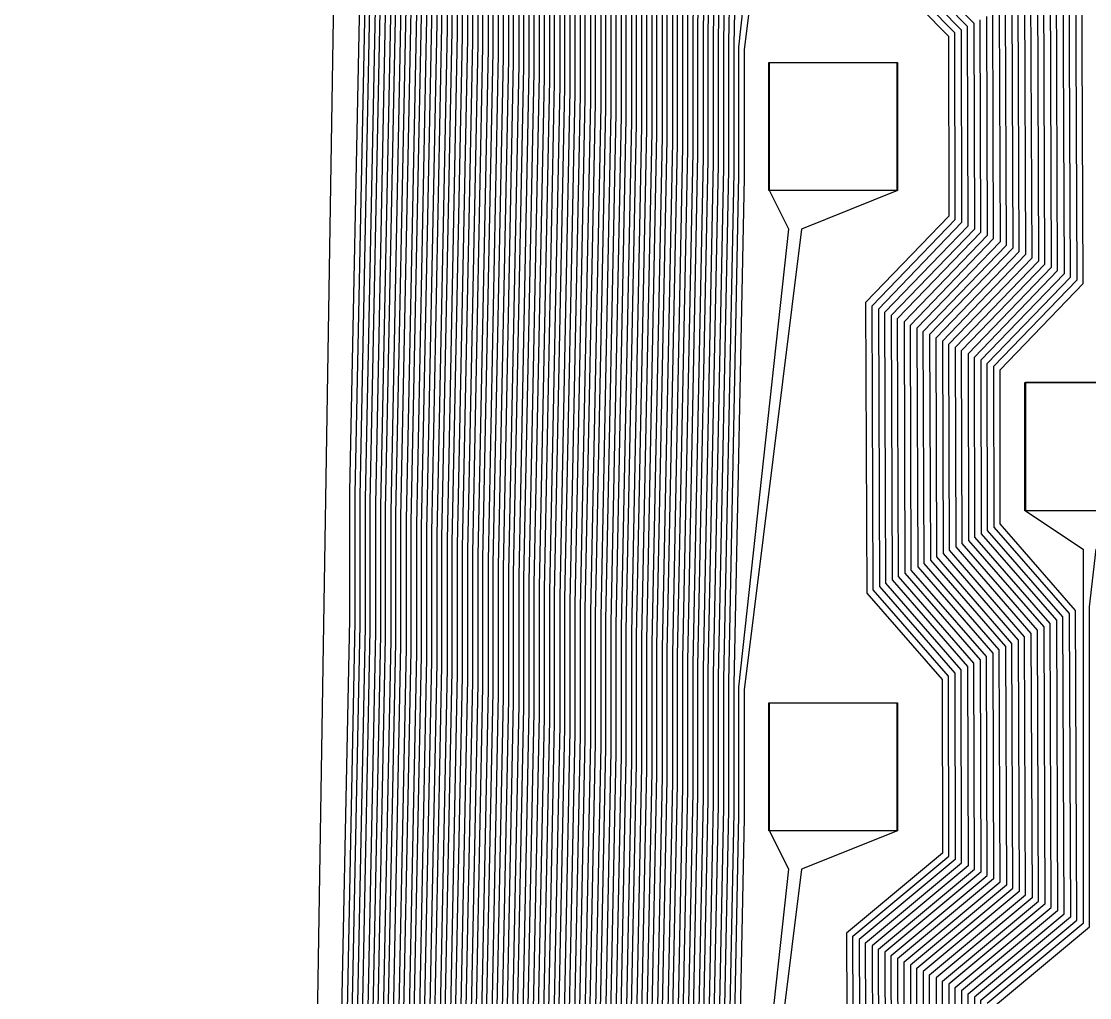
# Model space of a CAD drawing. Header units: inches. Extents: x 106592 to 209533, y 57057 to 74911.
# Drawn here: x 198559.2 to 198642.6, y 73105.7 to 73182 of the extents above; entities that cross this region are included whole.
import ezdxf

# ---------------------------------------------------------------- set-up
doc = ezdxf.new("R2010")
doc.units = ezdxf.units.IN
doc.header["$MEASUREMENT"] = 0
for name, color, linetype in [('metal', 221, 'Continuous'), ('nitride window', 40, 'Continuous'), ('profile', 140, 'Continuous')]:
    doc.layers.add(name, color=color, linetype=linetype)

msp = doc.modelspace()

# ---------------------------------------------------------------- linework, layer by layer
at = {"layer": 'metal'}
for points in [[(198603.62, 73525.832), (198602.82, 73486.234), (198602.82, 73476.234), (198602.02, 73436.637), (198602.02, 73426.637), (198601.22, 73387.039), (198601.22, 73377.039), (198600.42, 73337.442), (198600.42, 73327.442), (198599.62, 73287.845), (198599.62, 73277.845), (198598.82, 73238.247), (198598.82, 73228.247), (198598.02, 73188.65), (198598.02, 73178.65), (198597.22, 73139.052), (198597.22, 73129.052), (198596.42, 73089.455), (198596.42, 73079.455), (198595.62, 73039.857), (198595.62, 73029.857), (198594.82, 72990.26), (198594.82, 72980.26)], [(198595.22, 72980.059), (198595.22, 72990.059), (198596.02, 73029.656), (198596.02, 73039.656), (198596.82, 73079.253), (198596.82, 73089.253), (198597.62, 73128.851), (198597.62, 73138.851), (198598.42, 73178.448), (198598.42, 73188.448), (198599.22, 73228.046), (198599.22, 73238.046), (198600.02, 73277.643), (198600.02, 73287.643), (198600.82, 73327.241), (198600.82, 73337.241), (198601.62, 73376.838), (198601.62, 73386.838), (198602.42, 73426.436), (198602.42, 73436.436), (198603.22, 73476.033), (198603.22, 73486.033), (198604.02, 73525.63)], [(198604.42, 73525.429), (198603.62, 73485.832), (198603.62, 73475.832), (198602.82, 73436.234), (198602.82, 73426.234), (198602.02, 73386.637), (198602.02, 73376.637), (198601.22, 73337.039), (198601.22, 73327.039), (198600.42, 73287.442), (198600.42, 73277.442), (198599.62, 73237.845), (198599.62, 73227.845), (198598.82, 73188.247), (198598.82, 73178.247), (198598.02, 73138.65), (198598.02, 73128.65), (198597.22, 73089.052), (198597.22, 73079.052), (198596.42, 73039.455), (198596.42, 73029.455), (198595.62, 72989.857), (198595.62, 72979.857)], [(198596.02, 72979.656), (198596.02, 72989.656), (198596.82, 73029.253), (198596.82, 73039.253), (198597.62, 73078.851), (198597.62, 73088.851), (198598.42, 73128.448), (198598.42, 73138.448), (198599.22, 73178.046), (198599.22, 73188.046), (198600.02, 73227.643), (198600.02, 73237.643), (198600.82, 73277.241), (198600.82, 73287.241), (198601.62, 73326.838), (198601.62, 73336.838), (198602.42, 73376.436), (198602.42, 73386.436), (198603.22, 73426.033), (198603.22, 73436.033), (198604.02, 73475.63), (198604.02, 73485.63), (198604.82, 73525.228)], [(198605.22, 73525.027), (198604.42, 73485.429), (198604.42, 73475.429), (198603.62, 73435.832), (198603.62, 73425.832), (198602.82, 73386.234), (198602.82, 73376.234), (198602.02, 73336.637), (198602.02, 73326.637), (198601.22, 73287.039), (198601.22, 73277.039), (198600.42, 73237.442), (198600.42, 73227.442), (198599.62, 73187.845), (198599.62, 73177.845), (198598.82, 73138.247), (198598.82, 73128.247), (198598.02, 73088.65), (198598.02, 73078.65), (198597.22, 73039.052), (198597.22, 73029.052), (198596.42, 72989.455), (198596.42, 72979.455)], [(198596.82, 72979.253), (198596.82, 72989.253), (198597.62, 73028.851), (198597.62, 73038.851), (198598.42, 73078.448), (198598.42, 73088.448), (198599.22, 73128.046), (198599.22, 73138.046), (198600.02, 73177.643), (198600.02, 73187.643), (198600.82, 73227.241), (198600.82, 73237.241), (198601.62, 73276.838), (198601.62, 73286.838), (198602.42, 73326.436), (198602.42, 73336.436), (198603.22, 73376.033), (198603.22, 73386.033), (198604.02, 73425.63), (198604.02, 73435.63), (198604.82, 73475.228), (198604.82, 73485.228), (198605.62, 73524.825)], [(198606.02, 73524.624), (198605.22, 73485.027), (198605.22, 73475.027), (198604.42, 73435.429), (198604.42, 73425.429), (198603.62, 73385.832), (198603.62, 73375.832), (198602.82, 73336.234), (198602.82, 73326.234), (198602.02, 73286.637), (198602.02, 73276.637), (198601.22, 73237.039), (198601.22, 73227.039), (198600.42, 73187.442), (198600.42, 73177.442), (198599.62, 73137.845), (198599.62, 73127.845), (198598.82, 73088.247), (198598.82, 73078.247), (198598.02, 73038.65), (198598.02, 73028.65), (198597.22, 72989.052), (198597.22, 72979.052)], [(198597.62, 72978.851), (198597.62, 72988.851), (198598.42, 73028.448), (198598.42, 73038.448), (198599.22, 73078.046), (198599.22, 73088.046), (198600.02, 73127.643), (198600.02, 73137.643), (198600.82, 73177.241), (198600.82, 73187.241), (198601.62, 73226.838), (198601.62, 73236.838), (198602.42, 73276.436), (198602.42, 73286.436), (198603.22, 73326.033), (198603.22, 73336.033), (198604.02, 73375.63), (198604.02, 73385.63), (198604.82, 73425.228), (198604.82, 73435.228), (198605.62, 73474.825), (198605.62, 73484.825), (198606.42, 73524.423)], [(198606.82, 73524.222), (198606.02, 73484.624), (198606.02, 73474.624), (198605.22, 73435.027), (198605.22, 73425.027), (198604.42, 73385.429), (198604.42, 73375.429), (198603.62, 73335.832), (198603.62, 73325.832), (198602.82, 73286.234), (198602.82, 73276.234), (198602.02, 73236.637), (198602.02, 73226.637), (198601.22, 73187.039), (198601.22, 73177.039), (198600.42, 73137.442), (198600.42, 73127.442), (198599.62, 73087.845), (198599.62, 73077.845), (198598.82, 73038.247), (198598.82, 73028.247), (198598.02, 72988.65), (198598.02, 72978.65)], [(198598.42, 72978.448), (198598.42, 72988.448), (198599.22, 73028.046), (198599.22, 73038.046), (198600.02, 73077.643), (198600.02, 73087.643), (198600.82, 73127.241), (198600.82, 73137.241), (198601.62, 73176.838), (198601.62, 73186.838), (198602.42, 73226.436), (198602.42, 73236.436), (198603.22, 73276.033), (198603.22, 73286.033), (198604.02, 73325.63), (198604.02, 73335.63), (198604.82, 73375.228), (198604.82, 73385.228), (198605.62, 73424.825), (198605.62, 73434.825), (198606.42, 73474.423), (198606.42, 73484.423), (198607.22, 73524.02)], [(198607.62, 73523.819), (198606.82, 73484.222), (198606.82, 73474.222), (198606.02, 73434.624), (198606.02, 73424.624), (198605.22, 73385.027), (198605.22, 73375.027), (198604.42, 73335.429), (198604.42, 73325.429), (198603.62, 73285.832), (198603.62, 73275.832), (198602.82, 73236.234), (198602.82, 73226.234), (198602.02, 73186.637), (198602.02, 73176.637), (198601.22, 73137.039), (198601.22, 73127.039), (198600.42, 73087.442), (198600.42, 73077.442), (198599.62, 73037.845), (198599.62, 73027.845), (198598.82, 72988.247), (198598.82, 72978.247)], [(198599.22, 72978.046), (198599.22, 72988.046), (198600.02, 73027.643), (198600.02, 73037.643), (198600.82, 73077.241), (198600.82, 73087.241), (198601.62, 73126.838), (198601.62, 73136.838), (198602.42, 73176.436), (198602.42, 73186.436), (198603.22, 73226.033), (198603.22, 73236.033), (198604.02, 73275.63), (198604.02, 73285.63), (198604.82, 73325.228), (198604.82, 73335.228), (198605.62, 73374.825), (198605.62, 73384.825), (198606.42, 73424.423), (198606.42, 73434.423), (198607.22, 73474.02), (198607.22, 73484.02), (198608.02, 73523.618)], [(198608.42, 73523.416), (198607.62, 73483.819), (198607.62, 73473.819), (198606.82, 73434.222), (198606.82, 73424.222), (198606.02, 73384.624), (198606.02, 73374.624), (198605.22, 73335.027), (198605.22, 73325.027), (198604.42, 73285.429), (198604.42, 73275.429), (198603.62, 73235.832), (198603.62, 73225.832), (198602.82, 73186.234), (198602.82, 73176.234), (198602.02, 73136.637), (198602.02, 73126.637), (198601.22, 73087.039), (198601.22, 73077.039), (198600.42, 73037.442), (198600.42, 73027.442), (198599.62, 72987.845), (198599.62, 72977.845)], [(198600.02, 72977.643), (198600.02, 72987.643), (198600.82, 73027.241), (198600.82, 73037.241), (198601.62, 73076.838), (198601.62, 73086.838), (198602.42, 73126.436), (198602.42, 73136.436), (198603.22, 73176.033), (198603.22, 73186.033), (198604.02, 73225.63), (198604.02, 73235.63), (198604.82, 73275.228), (198604.82, 73285.228), (198605.62, 73324.825), (198605.62, 73334.825), (198606.42, 73374.423), (198606.42, 73384.423), (198607.22, 73424.02), (198607.22, 73434.02), (198608.02, 73473.618), (198608.02, 73483.618), (198608.82, 73523.215)], [(198609.22, 73523.014), (198608.42, 73483.416), (198608.42, 73473.416), (198607.62, 73433.819), (198607.62, 73423.819), (198606.82, 73384.222), (198606.82, 73374.222), (198606.02, 73334.624), (198606.02, 73324.624), (198605.22, 73285.027), (198605.22, 73275.027), (198604.42, 73235.429), (198604.42, 73225.429), (198603.62, 73185.832), (198603.62, 73175.832), (198602.82, 73136.234), (198602.82, 73126.234), (198602.02, 73086.637), (198602.02, 73076.637), (198601.22, 73037.039), (198601.22, 73027.039), (198600.42, 72987.442), (198600.42, 72977.442)], [(198600.82, 72977.241), (198600.82, 72987.241), (198601.62, 73026.838), (198601.62, 73036.838), (198602.42, 73076.436), (198602.42, 73086.436), (198603.22, 73126.033), (198603.22, 73136.033), (198604.02, 73175.63), (198604.02, 73185.63), (198604.82, 73225.228), (198604.82, 73235.228), (198605.62, 73274.825), (198605.62, 73284.825), (198606.42, 73324.423), (198606.42, 73334.423), (198607.22, 73374.02), (198607.22, 73384.02), (198608.02, 73423.618), (198608.02, 73433.618), (198608.82, 73473.215), (198608.82, 73483.215), (198609.62, 73522.813)], [(198610.02, 73522.611), (198609.22, 73483.014), (198609.22, 73473.014), (198608.42, 73433.416), (198608.42, 73423.416), (198607.62, 73383.819), (198607.62, 73373.819), (198606.82, 73334.222), (198606.82, 73324.222), (198606.02, 73284.624), (198606.02, 73274.624), (198605.22, 73235.027), (198605.22, 73225.027), (198604.42, 73185.429), (198604.42, 73175.429), (198603.62, 73135.832), (198603.62, 73125.832), (198602.82, 73086.234), (198602.82, 73076.234), (198602.02, 73036.637), (198602.02, 73026.637), (198601.22, 72987.039), (198601.22, 72977.039)], [(198601.62, 72976.838), (198601.62, 72986.838), (198602.42, 73026.436), (198602.42, 73036.436), (198603.22, 73076.033), (198603.22, 73086.033), (198604.02, 73125.63), (198604.02, 73135.63), (198604.82, 73175.228), (198604.82, 73185.228), (198605.62, 73224.825), (198605.62, 73234.825), (198606.42, 73274.423), (198606.42, 73284.423), (198607.22, 73324.02), (198607.22, 73334.02), (198608.02, 73373.618), (198608.02, 73383.618), (198608.82, 73423.215), (198608.82, 73433.215), (198609.62, 73472.813), (198609.62, 73482.813), (198610.42, 73522.41)], [(198610.82, 73522.209), (198610.02, 73482.611), (198610.02, 73472.611), (198609.22, 73433.014), (198609.22, 73423.014), (198608.42, 73383.416), (198608.42, 73373.416), (198607.62, 73333.819), (198607.62, 73323.819), (198606.82, 73284.222), (198606.82, 73274.222), (198606.02, 73234.624), (198606.02, 73224.624), (198605.22, 73185.027), (198605.22, 73175.027), (198604.42, 73135.429), (198604.42, 73125.429), (198603.62, 73085.832), (198603.62, 73075.832), (198602.82, 73036.234), (198602.82, 73026.234), (198602.02, 72986.637), (198602.02, 72976.637)], [(198602.42, 72976.436), (198602.42, 72986.436), (198603.22, 73026.033), (198603.22, 73036.033), (198604.02, 73075.63), (198604.02, 73085.63), (198604.82, 73125.228), (198604.82, 73135.228), (198605.62, 73174.825), (198605.62, 73184.825), (198606.42, 73224.423), (198606.42, 73234.423), (198607.22, 73274.02), (198607.22, 73284.02), (198608.02, 73323.618), (198608.02, 73333.618), (198608.82, 73373.215), (198608.82, 73383.215), (198609.62, 73422.813), (198609.62, 73432.813), (198610.42, 73472.41), (198610.42, 73482.41), (198611.22, 73522.008)], [(198611.62, 73521.806), (198610.82, 73482.209), (198610.82, 73472.209), (198610.02, 73432.611), (198610.02, 73422.611), (198609.22, 73383.014), (198609.22, 73373.014), (198608.42, 73333.416), (198608.42, 73323.416), (198607.62, 73283.819), (198607.62, 73273.819), (198606.82, 73234.222), (198606.82, 73224.222), (198606.02, 73184.624), (198606.02, 73174.624), (198605.22, 73135.027), (198605.22, 73125.027), (198604.42, 73085.429), (198604.42, 73075.429), (198603.62, 73035.832), (198603.62, 73025.832), (198602.82, 72986.234)], [(198603.22, 72986.033), (198604.02, 73025.63), (198604.02, 73035.63), (198604.82, 73075.228), (198604.82, 73085.228), (198605.62, 73124.825), (198605.62, 73134.825), (198606.42, 73174.423), (198606.42, 73184.423), (198607.22, 73224.02), (198607.22, 73234.02), (198608.02, 73273.618), (198608.02, 73283.618), (198608.82, 73323.215), (198608.82, 73333.215), (198609.62, 73372.813), (198609.62, 73382.813), (198610.42, 73422.41), (198610.42, 73432.41), (198611.22, 73472.008), (198611.22, 73482.008), (198612.02, 73521.605)], [(198612.42, 73521.404), (198611.62, 73481.806), (198611.62, 73471.806), (198610.82, 73432.209), (198610.82, 73422.209), (198610.02, 73382.611), (198610.02, 73372.611), (198609.22, 73333.014), (198609.22, 73323.014), (198608.42, 73283.416), (198608.42, 73273.416), (198607.62, 73233.819), (198607.62, 73223.819), (198606.82, 73184.222), (198606.82, 73174.222), (198606.02, 73134.624), (198606.02, 73124.624), (198605.22, 73085.027), (198605.22, 73075.027), (198604.42, 73035.429), (198604.42, 73025.429), (198603.62, 72985.832)], [(198604.02, 72985.63), (198604.82, 73025.228), (198604.82, 73035.228), (198605.62, 73074.825), (198605.62, 73084.825), (198606.42, 73124.423), (198606.42, 73134.423), (198607.22, 73174.02), (198607.22, 73184.02), (198608.02, 73223.618), (198608.02, 73233.618), (198608.82, 73273.215), (198608.82, 73283.215), (198609.62, 73322.813), (198609.62, 73332.813), (198610.42, 73372.41), (198610.42, 73382.41), (198611.22, 73422.008), (198611.22, 73432.008), (198612.02, 73471.605), (198612.02, 73481.605), (198612.82, 73521.202)], [(198613.22, 73521.001), (198612.42, 73481.404), (198612.42, 73471.404), (198611.62, 73431.806), (198611.62, 73421.806), (198610.82, 73382.209), (198610.82, 73372.209), (198610.02, 73332.611), (198610.02, 73322.611), (198609.22, 73283.014), (198609.22, 73273.014), (198608.42, 73233.416), (198608.42, 73223.416), (198607.62, 73183.819), (198607.62, 73173.819), (198606.82, 73134.222), (198606.82, 73124.222), (198606.02, 73084.624), (198606.02, 73074.624), (198605.22, 73035.027), (198605.22, 73025.027), (198604.42, 72985.429)], [(198604.82, 72985.228), (198605.62, 73024.825), (198605.62, 73034.825), (198606.42, 73074.423), (198606.42, 73084.423), (198607.22, 73124.02), (198607.22, 73134.02), (198608.02, 73173.618), (198608.02, 73183.618), (198608.82, 73223.215), (198608.82, 73233.215), (198609.62, 73272.813), (198609.62, 73282.813), (198610.42, 73322.41), (198610.42, 73332.41), (198611.22, 73372.008), (198611.22, 73382.008), (198612.02, 73421.605), (198612.02, 73431.605), (198612.82, 73471.202), (198612.82, 73481.202), (198613.62, 73520.8)], [(198614.02, 73520.599), (198613.22, 73481.001), (198613.22, 73471.001), (198612.42, 73431.404), (198612.42, 73421.404), (198611.62, 73381.806), (198611.62, 73371.806), (198610.82, 73332.209), (198610.82, 73322.209), (198610.02, 73282.611), (198610.02, 73272.611), (198609.22, 73233.014), (198609.22, 73223.014), (198608.42, 73183.416), (198608.42, 73173.416), (198607.62, 73133.819), (198607.62, 73123.819), (198606.82, 73084.222), (198606.82, 73074.222), (198606.02, 73034.624), (198606.02, 73024.624), (198605.22, 72985.027)], [(198605.62, 72984.825), (198606.42, 73024.423), (198606.42, 73034.423), (198607.22, 73074.02), (198607.22, 73084.02), (198608.02, 73123.618), (198608.02, 73133.618), (198608.82, 73173.215), (198608.82, 73183.215), (198609.62, 73222.813), (198609.62, 73232.813), (198610.42, 73272.41), (198610.42, 73282.41), (198611.22, 73322.008), (198611.22, 73332.008), (198612.02, 73371.605), (198612.02, 73381.605), (198612.82, 73421.202), (198612.82, 73431.202), (198613.62, 73470.8), (198613.62, 73480.8), (198614.42, 73520.397)], [(198614.82, 73520.196), (198614.02, 73480.599), (198614.02, 73470.599), (198613.22, 73431.001), (198613.22, 73421.001), (198612.42, 73381.404), (198612.42, 73371.404), (198611.62, 73331.806), (198611.62, 73321.806), (198610.82, 73282.209), (198610.82, 73272.209), (198610.02, 73232.611), (198610.02, 73222.611), (198609.22, 73183.014), (198609.22, 73173.014), (198608.42, 73133.416), (198608.42, 73123.416), (198607.62, 73083.819), (198607.62, 73073.819), (198606.82, 73034.222), (198606.82, 73024.222), (198606.02, 72984.624)], [(198606.42, 72984.423), (198607.22, 73024.02), (198607.22, 73034.02), (198608.02, 73073.618), (198608.02, 73083.618), (198608.82, 73123.215), (198608.82, 73133.215), (198609.62, 73172.813), (198609.62, 73182.813), (198610.42, 73222.41), (198610.42, 73232.41), (198611.22, 73272.008), (198611.22, 73282.008), (198612.02, 73321.605), (198612.02, 73331.605), (198612.82, 73371.202), (198612.82, 73381.202), (198613.62, 73420.8), (198613.62, 73430.8), (198614.42, 73470.397), (198614.42, 73480.397), (198615.22, 73519.995)], [(198615.62, 73519.794), (198614.82, 73480.196), (198614.82, 73470.196), (198614.02, 73430.599), (198614.02, 73420.599), (198613.22, 73381.001), (198613.22, 73371.001), (198612.42, 73331.404), (198612.42, 73321.404), (198611.62, 73281.806), (198611.62, 73271.806), (198610.82, 73232.209), (198610.82, 73222.209), (198610.02, 73182.611), (198610.02, 73172.611), (198609.22, 73133.014), (198609.22, 73123.014), (198608.42, 73083.416), (198608.42, 73073.416), (198607.62, 73033.819), (198607.62, 73023.819), (198606.82, 72984.222)], [(198607.22, 72984.02), (198608.02, 73023.618), (198608.02, 73033.618), (198608.82, 73073.215), (198608.82, 73083.215), (198609.62, 73122.813), (198609.62, 73132.813), (198610.42, 73172.41), (198610.42, 73182.41), (198611.22, 73222.008), (198611.22, 73232.008), (198612.02, 73271.605), (198612.02, 73281.605), (198612.82, 73321.202), (198612.82, 73331.202), (198613.62, 73370.8), (198613.62, 73380.8), (198614.42, 73420.397), (198614.42, 73430.397), (198615.22, 73469.995), (198615.22, 73479.995), (198619.12, 73515.787)], [(198620.12, 73515.787), (198615.62, 73479.794), (198615.62, 73469.794), (198614.82, 73430.196), (198614.82, 73420.196), (198614.02, 73380.599), (198614.02, 73370.599), (198613.22, 73331.001), (198613.22, 73321.001), (198612.42, 73281.404), (198612.42, 73271.404), (198611.62, 73231.806), (198611.62, 73221.806), (198610.82, 73182.209), (198610.82, 73172.209), (198610.02, 73132.611), (198610.02, 73122.611), (198609.22, 73083.014), (198609.22, 73073.014), (198608.42, 73033.416), (198608.42, 73023.416), (198607.62, 72983.819)], [(198581.62, 72946.902), (198582.42, 72986.499), (198582.42, 72996.499), (198583.22, 73036.097), (198583.22, 73046.097), (198584.02, 73085.694), (198584.02, 73095.694), (198584.82, 73135.292), (198584.82, 73145.292), (198585.62, 73184.889), (198585.62, 73194.889), (198586.42, 73234.487), (198586.42, 73244.487), (198587.22, 73284.084), (198587.22, 73294.084), (198588.02, 73333.681), (198588.02, 73343.681), (198588.82, 73383.279), (198588.82, 73393.279), (198589.62, 73432.876), (198589.62, 73442.876), (198590.42, 73482.474), (198590.42, 73492.474)], [(198590.82, 73492.273), (198590.82, 73482.273), (198590.02, 73442.675), (198590.02, 73432.675), (198589.22, 73393.078), (198589.22, 73383.078), (198588.42, 73343.48), (198588.42, 73333.48), (198587.62, 73293.883), (198587.62, 73283.883), (198586.82, 73244.285), (198586.82, 73234.285), (198586.02, 73194.688), (198586.02, 73184.688), (198585.22, 73145.09), (198585.22, 73135.09), (198584.42, 73095.493), (198584.42, 73085.493), (198583.62, 73045.895), (198583.62, 73035.895), (198582.82, 72996.298), (198582.82, 72986.298), (198582.02, 72946.701)], [(198583.22, 72986.097), (198583.22, 72996.097), (198584.02, 73035.694), (198584.02, 73045.694), (198584.82, 73085.292), (198584.82, 73095.292), (198585.62, 73134.889), (198585.62, 73144.889), (198586.42, 73184.487), (198586.42, 73194.487), (198587.22, 73234.084), (198587.22, 73244.084), (198588.02, 73283.681), (198588.02, 73293.681), (198588.82, 73333.279), (198588.82, 73343.279), (198589.62, 73382.876), (198589.62, 73392.876), (198590.42, 73432.474), (198590.42, 73442.474), (198591.22, 73482.071), (198591.22, 73492.071)], [(198591.62, 73491.87), (198591.62, 73481.87), (198590.82, 73442.273), (198590.82, 73432.273), (198590.02, 73392.675), (198590.02, 73382.675), (198589.22, 73343.078), (198589.22, 73333.078), (198588.42, 73293.48), (198588.42, 73283.48), (198587.62, 73243.883), (198587.62, 73233.883), (198586.82, 73194.285), (198586.82, 73184.285), (198586.02, 73144.688), (198586.02, 73134.688), (198585.22, 73095.09), (198585.22, 73085.09), (198584.42, 73045.493), (198584.42, 73035.493), (198583.62, 72995.895), (198583.62, 72985.895)], [(198584.02, 72985.694), (198584.02, 72995.694), (198584.82, 73035.292), (198584.82, 73045.292), (198585.62, 73084.889), (198585.62, 73094.889), (198586.42, 73134.487), (198586.42, 73144.487), (198587.22, 73184.084), (198587.22, 73194.084), (198588.02, 73233.681), (198588.02, 73243.681), (198588.82, 73283.279), (198588.82, 73293.279), (198589.62, 73332.876), (198589.62, 73342.876), (198590.42, 73382.474), (198590.42, 73392.474), (198591.22, 73432.071), (198591.22, 73442.071), (198592.02, 73481.669), (198592.02, 73491.669)], [(198592.42, 73491.467), (198592.42, 73481.467), (198591.62, 73441.87), (198591.62, 73431.87), (198590.82, 73392.273), (198590.82, 73382.273), (198590.02, 73342.675), (198590.02, 73332.675), (198589.22, 73293.078), (198589.22, 73283.078), (198588.42, 73243.48), (198588.42, 73233.48), (198587.62, 73193.883), (198587.62, 73183.883), (198586.82, 73144.285), (198586.82, 73134.285), (198586.02, 73094.688), (198586.02, 73084.688), (198585.22, 73045.09), (198585.22, 73035.09), (198584.42, 72995.493), (198584.42, 72985.493)], [(198592.82, 73491.266), (198592.82, 73481.266), (198592.02, 73441.669), (198592.02, 73431.669), (198591.22, 73392.071), (198591.22, 73382.071), (198590.42, 73342.474), (198590.42, 73332.474), (198589.62, 73292.876), (198589.62, 73282.876), (198588.82, 73243.279), (198588.82, 73233.279), (198588.02, 73193.681), (198588.02, 73183.681), (198587.22, 73144.084), (198587.22, 73134.084), (198586.42, 73094.487), (198586.42, 73084.487), (198585.62, 73044.889), (198585.62, 73034.889), (198584.82, 72995.292), (198584.82, 72985.292)], [(198585.22, 72985.09), (198585.22, 72995.09), (198586.02, 73034.688), (198586.02, 73044.688), (198586.82, 73084.285), (198586.82, 73094.285), (198587.62, 73133.883), (198587.62, 73143.883), (198588.42, 73183.48), (198588.42, 73193.48), (198589.22, 73233.078), (198589.22, 73243.078), (198590.02, 73282.675), (198590.02, 73292.675), (198590.82, 73332.273), (198590.82, 73342.273), (198591.62, 73381.87), (198591.62, 73391.87), (198592.42, 73431.467), (198592.42, 73441.467), (198593.22, 73481.065), (198593.22, 73491.065)], [(198593.62, 73490.864), (198593.62, 73480.864), (198592.82, 73441.266), (198592.82, 73431.266), (198592.02, 73391.669), (198592.02, 73381.669), (198591.22, 73342.071), (198591.22, 73332.071), (198590.42, 73292.474), (198590.42, 73282.474), (198589.62, 73242.876), (198589.62, 73232.876), (198588.82, 73193.279), (198588.82, 73183.279), (198588.02, 73143.681), (198588.02, 73133.681), (198587.22, 73094.084), (198587.22, 73084.084), (198586.42, 73044.487), (198586.42, 73034.487), (198585.62, 72994.889), (198585.62, 72984.889)], [(198586.02, 72984.688), (198586.02, 72994.688), (198586.82, 73034.285), (198586.82, 73044.285), (198587.62, 73083.883), (198587.62, 73093.883), (198588.42, 73133.48), (198588.42, 73143.48), (198589.22, 73183.078), (198589.22, 73193.078), (198590.02, 73232.675), (198590.02, 73242.675), (198590.82, 73282.273), (198590.82, 73292.273), (198591.62, 73331.87), (198591.62, 73341.87), (198592.42, 73381.467), (198592.42, 73391.467), (198593.22, 73431.065), (198593.22, 73441.065), (198594.02, 73480.662), (198594.02, 73490.662)], [(198586.42, 72984.487), (198586.42, 72994.487), (198587.22, 73034.084), (198587.22, 73044.084), (198588.02, 73083.681), (198588.02, 73093.681), (198588.82, 73133.279), (198588.82, 73143.279), (198589.62, 73182.876), (198589.62, 73192.876), (198590.42, 73232.474), (198590.42, 73242.474), (198591.22, 73282.071), (198591.22, 73292.071), (198592.02, 73331.669), (198592.02, 73341.669), (198592.82, 73381.266), (198592.82, 73391.266), (198593.62, 73430.864), (198593.62, 73440.864), (198594.42, 73480.461), (198594.42, 73490.461)], [(198594.82, 73490.26), (198594.82, 73480.26), (198594.02, 73440.662), (198594.02, 73430.662), (198593.22, 73391.065), (198593.22, 73381.065), (198592.42, 73341.467), (198592.42, 73331.467), (198591.62, 73291.87), (198591.62, 73281.87), (198590.82, 73242.273), (198590.82, 73232.273), (198590.02, 73192.675), (198590.02, 73182.675), (198589.22, 73143.078), (198589.22, 73133.078), (198588.42, 73093.48), (198588.42, 73083.48), (198587.62, 73043.883), (198587.62, 73033.883), (198586.82, 72994.285), (198586.82, 72984.285)], [(198587.22, 72984.084), (198587.22, 72994.084), (198588.02, 73033.681), (198588.02, 73043.681), (198588.82, 73083.279), (198588.82, 73093.279), (198589.62, 73132.876), (198589.62, 73142.876), (198590.42, 73182.474), (198590.42, 73192.474), (198591.22, 73232.071), (198591.22, 73242.071), (198592.02, 73281.669), (198592.02, 73291.669), (198592.82, 73331.266), (198592.82, 73341.266), (198593.62, 73380.864), (198593.62, 73390.864), (198594.42, 73430.461), (198594.42, 73440.461), (198595.22, 73480.059), (198595.22, 73490.059)], [(198595.62, 73489.857), (198595.62, 73479.857), (198594.82, 73440.26), (198594.82, 73430.26), (198594.02, 73390.662), (198594.02, 73380.662), (198593.22, 73341.065), (198593.22, 73331.065), (198592.42, 73291.467), (198592.42, 73281.467), (198591.62, 73241.87), (198591.62, 73231.87), (198590.82, 73192.273), (198590.82, 73182.273), (198590.02, 73142.675), (198590.02, 73132.675), (198589.22, 73093.078), (198589.22, 73083.078), (198588.42, 73043.48), (198588.42, 73033.48), (198587.62, 72993.883), (198587.62, 72983.883)], [(198588.02, 72983.681), (198588.02, 72993.681), (198588.82, 73033.279), (198588.82, 73043.279), (198589.62, 73082.876), (198589.62, 73092.876), (198590.42, 73132.474), (198590.42, 73142.474), (198591.22, 73182.071), (198591.22, 73192.071), (198592.02, 73231.669), (198592.02, 73241.669), (198592.82, 73281.266), (198592.82, 73291.266), (198593.62, 73330.864), (198593.62, 73340.864), (198594.42, 73380.461), (198594.42, 73390.461), (198595.22, 73430.059), (198595.22, 73440.059), (198596.02, 73479.656), (198596.02, 73489.656)], [(198596.42, 73489.455), (198596.42, 73479.455), (198595.62, 73439.857), (198595.62, 73429.857), (198594.82, 73390.26), (198594.82, 73380.26), (198594.02, 73340.662), (198594.02, 73330.662), (198593.22, 73291.065), (198593.22, 73281.065), (198592.42, 73241.467), (198592.42, 73231.467), (198591.62, 73191.87), (198591.62, 73181.87), (198590.82, 73142.273), (198590.82, 73132.273), (198590.02, 73092.675), (198590.02, 73082.675), (198589.22, 73043.078), (198589.22, 73033.078), (198588.42, 72993.48), (198588.42, 72983.48)], [(198588.82, 72983.279), (198588.82, 72993.279), (198589.62, 73032.876), (198589.62, 73042.876), (198590.42, 73082.474), (198590.42, 73092.474), (198591.22, 73132.071), (198591.22, 73142.071), (198592.02, 73181.669), (198592.02, 73191.669), (198592.82, 73231.266), (198592.82, 73241.266), (198593.62, 73280.864), (198593.62, 73290.864), (198594.42, 73330.461), (198594.42, 73340.461), (198595.22, 73380.059), (198595.22, 73390.059), (198596.02, 73429.656), (198596.02, 73439.656), (198596.82, 73479.253), (198596.82, 73489.253)], [(198597.22, 73489.052), (198597.22, 73479.052), (198596.42, 73439.455), (198596.42, 73429.455), (198595.62, 73389.857), (198595.62, 73379.857), (198594.82, 73340.26), (198594.82, 73330.26), (198594.02, 73290.662), (198594.02, 73280.662), (198593.22, 73241.065), (198593.22, 73231.065), (198592.42, 73191.467), (198592.42, 73181.467), (198591.62, 73141.87), (198591.62, 73131.87), (198590.82, 73092.273), (198590.82, 73082.273), (198590.02, 73042.675), (198590.02, 73032.675), (198589.22, 72993.078), (198589.22, 72983.078)], [(198589.62, 72982.876), (198589.62, 72992.876), (198590.42, 73032.474), (198590.42, 73042.474), (198591.22, 73082.071), (198591.22, 73092.071), (198592.02, 73131.669), (198592.02, 73141.669), (198592.82, 73181.266), (198592.82, 73191.266), (198593.62, 73230.864), (198593.62, 73240.864), (198594.42, 73280.461), (198594.42, 73290.461), (198595.22, 73330.059), (198595.22, 73340.059), (198596.02, 73379.656), (198596.02, 73389.656), (198596.82, 73429.253), (198596.82, 73439.253), (198597.62, 73478.851), (198597.62, 73488.851)], [(198598.02, 73488.65), (198598.02, 73478.65), (198597.22, 73439.052), (198597.22, 73429.052), (198596.42, 73389.455), (198596.42, 73379.455), (198595.62, 73339.857), (198595.62, 73329.857), (198594.82, 73290.26), (198594.82, 73280.26), (198594.02, 73240.662), (198594.02, 73230.662), (198593.22, 73191.065), (198593.22, 73181.065), (198592.42, 73141.467), (198592.42, 73131.467), (198591.62, 73091.87), (198591.62, 73081.87), (198590.82, 73042.273), (198590.82, 73032.273), (198590.02, 72992.675), (198590.02, 72982.675)], [(198590.42, 72982.474), (198590.42, 72992.474), (198591.22, 73032.071), (198591.22, 73042.071), (198592.02, 73081.669), (198592.02, 73091.669), (198592.82, 73131.266), (198592.82, 73141.266), (198593.62, 73180.864), (198593.62, 73190.864), (198594.42, 73230.461), (198594.42, 73240.461), (198595.22, 73280.059), (198595.22, 73290.059), (198596.02, 73329.656), (198596.02, 73339.656), (198596.82, 73379.253), (198596.82, 73389.253), (198597.62, 73428.851), (198597.62, 73438.851), (198598.42, 73478.448), (198598.42, 73488.448)], [(198598.82, 73488.247), (198598.82, 73478.247), (198598.02, 73438.65), (198598.02, 73428.65), (198597.22, 73389.052), (198597.22, 73379.052), (198596.42, 73339.455), (198596.42, 73329.455), (198595.62, 73289.857), (198595.62, 73279.857), (198594.82, 73240.26), (198594.82, 73230.26), (198594.02, 73190.662), (198594.02, 73180.662), (198593.22, 73141.065), (198593.22, 73131.065), (198592.42, 73091.467), (198592.42, 73081.467), (198591.62, 73041.87), (198591.62, 73031.87), (198590.82, 72992.273), (198590.82, 72982.273)], [(198591.22, 72982.071), (198591.22, 72992.071), (198592.02, 73031.669), (198592.02, 73041.669), (198592.82, 73081.266), (198592.82, 73091.266), (198593.62, 73130.864), (198593.62, 73140.864), (198594.42, 73180.461), (198594.42, 73190.461), (198595.22, 73230.059), (198595.22, 73240.059), (198596.02, 73279.656), (198596.02, 73289.656), (198596.82, 73329.253), (198596.82, 73339.253), (198597.62, 73378.851), (198597.62, 73388.851), (198598.42, 73428.448), (198598.42, 73438.448), (198599.22, 73478.046), (198599.22, 73488.046)], [(198599.62, 73487.845), (198599.62, 73477.845), (198598.82, 73438.247), (198598.82, 73428.247), (198598.02, 73388.65), (198598.02, 73378.65), (198597.22, 73339.052), (198597.22, 73329.052), (198596.42, 73289.455), (198596.42, 73279.455), (198595.62, 73239.857), (198595.62, 73229.857), (198594.82, 73190.26), (198594.82, 73180.26), (198594.02, 73140.662), (198594.02, 73130.662), (198593.22, 73091.065), (198593.22, 73081.065), (198592.42, 73041.467), (198592.42, 73031.467), (198591.62, 72991.87), (198591.62, 72981.87)], [(198592.02, 72981.669), (198592.02, 72991.669), (198592.82, 73031.266), (198592.82, 73041.266), (198593.62, 73080.864), (198593.62, 73090.864), (198594.42, 73130.461), (198594.42, 73140.461), (198595.22, 73180.059), (198595.22, 73190.059), (198596.02, 73229.656), (198596.02, 73239.656), (198596.82, 73279.253), (198596.82, 73289.253), (198597.62, 73328.851), (198597.62, 73338.851), (198598.42, 73378.448), (198598.42, 73388.448), (198599.22, 73428.046), (198599.22, 73438.046), (198600.02, 73477.643), (198600.02, 73487.643)], [(198600.42, 73487.442), (198600.42, 73477.442), (198599.62, 73437.845), (198599.62, 73427.845), (198598.82, 73388.247), (198598.82, 73378.247), (198598.02, 73338.65), (198598.02, 73328.65), (198597.22, 73289.052), (198597.22, 73279.052), (198596.42, 73239.455), (198596.42, 73229.455), (198595.62, 73189.857), (198595.62, 73179.857), (198594.82, 73140.26), (198594.82, 73130.26), (198594.02, 73090.662), (198594.02, 73080.662), (198593.22, 73041.065), (198593.22, 73031.065), (198592.42, 72991.467), (198592.42, 72981.467)], [(198592.82, 72981.266), (198592.82, 72991.266), (198593.62, 73030.864), (198593.62, 73040.864), (198594.42, 73080.461), (198594.42, 73090.461), (198595.22, 73130.059), (198595.22, 73140.059), (198596.02, 73179.656), (198596.02, 73189.656), (198596.82, 73229.253), (198596.82, 73239.253), (198597.62, 73278.851), (198597.62, 73288.851), (198598.42, 73328.448), (198598.42, 73338.448), (198599.22, 73378.046), (198599.22, 73388.046), (198600.02, 73427.643), (198600.02, 73437.643), (198600.82, 73477.241), (198600.82, 73487.241)], [(198601.22, 73487.039), (198601.22, 73477.039), (198600.42, 73437.442), (198600.42, 73427.442), (198599.62, 73387.845), (198599.62, 73377.845), (198598.82, 73338.247), (198598.82, 73328.247), (198598.02, 73288.65), (198598.02, 73278.65), (198597.22, 73239.052), (198597.22, 73229.052), (198596.42, 73189.455), (198596.42, 73179.455), (198595.62, 73139.857), (198595.62, 73129.857), (198594.82, 73090.26), (198594.82, 73080.26), (198594.02, 73040.662), (198594.02, 73030.662), (198593.22, 72991.065), (198593.22, 72981.065)], [(198593.62, 72980.864), (198593.62, 72990.864), (198594.42, 73030.461), (198594.42, 73040.461), (198595.22, 73080.059), (198595.22, 73090.059), (198596.02, 73129.656), (198596.02, 73139.656), (198596.82, 73179.253), (198596.82, 73189.253), (198597.62, 73228.851), (198597.62, 73238.851), (198598.42, 73278.448), (198598.42, 73288.448), (198599.22, 73328.046), (198599.22, 73338.046), (198600.02, 73377.643), (198600.02, 73387.643), (198600.82, 73427.241), (198600.82, 73437.241), (198601.62, 73476.838), (198601.62, 73486.838)], [(198602.02, 73486.637), (198602.02, 73476.637), (198601.22, 73437.039), (198601.22, 73427.039), (198600.42, 73387.442), (198600.42, 73377.442), (198599.62, 73337.845), (198599.62, 73327.845), (198598.82, 73288.247), (198598.82, 73278.247), (198598.02, 73238.65), (198598.02, 73228.65), (198597.22, 73189.052), (198597.22, 73179.052), (198596.42, 73139.455), (198596.42, 73129.455), (198595.62, 73089.857), (198595.62, 73079.857), (198594.82, 73040.26), (198594.82, 73030.26), (198594.02, 72990.662), (198594.02, 72980.662)], [(198594.42, 72980.461), (198594.42, 72990.461), (198595.22, 73030.059), (198595.22, 73040.059), (198596.02, 73079.656), (198596.02, 73089.656), (198596.82, 73129.253), (198596.82, 73139.253), (198597.62, 73178.851), (198597.62, 73188.851), (198598.42, 73228.448), (198598.42, 73238.448), (198599.22, 73278.046), (198599.22, 73288.046), (198600.02, 73327.643), (198600.02, 73337.643), (198600.82, 73377.241), (198600.82, 73387.241), (198601.62, 73426.838), (198601.62, 73436.838), (198602.42, 73476.436), (198602.42, 73486.436)], [(198608.02, 72983.618), (198608.82, 73023.215), (198608.82, 73033.215), (198609.62, 73072.813), (198609.62, 73082.813), (198610.42, 73122.41), (198610.42, 73132.41), (198611.22, 73172.008), (198611.22, 73182.008), (198612.02, 73221.605), (198612.02, 73231.605), (198612.82, 73271.202), (198612.82, 73281.202), (198613.62, 73320.8)], [(198614.02, 73320.599), (198613.22, 73281.001), (198613.22, 73271.001), (198612.42, 73231.404), (198612.42, 73221.404), (198611.62, 73181.806), (198611.62, 73171.806), (198610.82, 73132.209), (198610.82, 73122.209), (198610.02, 73082.611), (198610.02, 73072.611), (198609.22, 73033.014), (198609.22, 73023.014), (198608.42, 72983.416)], [(198608.82, 72983.215), (198609.62, 73022.813), (198609.62, 73032.813), (198610.42, 73072.41), (198610.42, 73082.41), (198611.22, 73122.008), (198611.22, 73132.008), (198612.02, 73171.605), (198612.02, 73181.605), (198612.82, 73221.202), (198612.82, 73231.202), (198613.62, 73270.8), (198613.62, 73280.8), (198614.42, 73320.397)], [(198614.82, 73320.196), (198614.02, 73280.599), (198614.02, 73270.599), (198613.22, 73231.001), (198613.22, 73221.001), (198612.42, 73181.404), (198612.42, 73171.404), (198611.62, 73131.806), (198611.62, 73121.806), (198610.82, 73082.209), (198610.82, 73072.209), (198610.02, 73032.611), (198610.02, 73022.611), (198609.22, 72983.014)], [(198609.62, 72982.813), (198610.42, 73022.41), (198610.42, 73032.41), (198611.22, 73072.008), (198611.22, 73082.008), (198612.02, 73121.605), (198612.02, 73131.605), (198612.82, 73171.202), (198612.82, 73181.202), (198613.62, 73220.8), (198613.62, 73230.8), (198614.42, 73270.397), (198614.42, 73280.397), (198615.22, 73319.995)], [(198615.62, 73319.794), (198614.82, 73280.196), (198614.82, 73270.196), (198614.02, 73230.599), (198614.02, 73220.599), (198613.22, 73181.001), (198613.22, 73171.001), (198612.42, 73131.404), (198612.42, 73121.404), (198611.62, 73081.806), (198611.62, 73071.806), (198610.82, 73032.209), (198610.82, 73022.209), (198610.02, 72982.611)], [(198610.42, 72982.41), (198611.22, 73022.008), (198611.22, 73032.008), (198612.02, 73071.605), (198612.02, 73081.605), (198612.82, 73121.202), (198612.82, 73131.202), (198613.62, 73170.8), (198613.62, 73180.8), (198614.42, 73220.397), (198614.42, 73230.397), (198615.22, 73269.995), (198615.22, 73279.995), (198619.12, 73315.787)], [(198620.12, 73315.787), (198615.62, 73279.794), (198615.62, 73269.794), (198614.82, 73230.196), (198614.82, 73220.196), (198614.02, 73180.599), (198614.02, 73170.599), (198613.22, 73131.001), (198613.22, 73121.001), (198612.42, 73081.404), (198612.42, 73071.404), (198611.62, 73031.806), (198611.62, 73021.806), (198610.82, 72982.209)], [(198612.02, 72981.605), (198612.82, 73021.202), (198612.82, 73031.202), (198613.62, 73070.8), (198613.62, 73080.8), (198614.42, 73120.397), (198614.42, 73130.397), (198615.22, 73169.995), (198615.22, 73179.995), (198619.12, 73215.787), (198617.62, 73218.787), (198617.62, 73228.787), (198627.62, 73228.787), (198627.62, 73218.787), (198620.12, 73215.787), (198615.62, 73179.794), (198615.62, 73169.794), (198614.82, 73130.196), (198614.82, 73120.196), (198614.02, 73080.599), (198614.02, 73070.599), (198613.22, 73031.001), (198613.22, 73021.001), (198612.42, 72981.404)], [(198611.22, 72982.008), (198612.02, 73021.605), (198612.02, 73031.605), (198612.82, 73071.202), (198612.82, 73081.202), (198613.62, 73120.8), (198613.62, 73130.8), (198614.42, 73170.397), (198614.42, 73180.397), (198615.22, 73219.995)], [(198615.62, 73219.794), (198614.82, 73180.196), (198614.82, 73170.196), (198614.02, 73130.599), (198614.02, 73120.599), (198613.22, 73081.001), (198613.22, 73071.001), (198612.42, 73031.404), (198612.42, 73021.404), (198611.62, 72981.806)], [(198633.22, 72981.587), (198626.82, 72988.387), (198626.82, 73009.187), (198633.62, 73015.787), (198633.62, 73031.787), (198627.62, 73038.787), (198627.62, 73058.787), (198631.62, 73066.787), (198631.589, 73080.848), (198625.216, 73087.348), (198625.12, 73110.037), (198632.62, 73116.287), (198632.582, 73131.363), (198626.705, 73138.121), (198626.62, 73159.287), (198633.12, 73166.037), (198633.078, 73181.62), (198626.705, 73188.121)], [(198627.201, 73188.378), (198633.574, 73181.878), (198633.62, 73165.787), (198627.12, 73159.037), (198627.201, 73138.378), (198633.078, 73131.62), (198633.12, 73116.037), (198625.62, 73109.787), (198625.713, 73087.606), (198632.085, 73081.105), (198632.12, 73066.537), (198628.02, 73058.587), (198628.02, 73038.987), (198634.02, 73031.987), (198634.02, 73015.587), (198627.22, 73008.987), (198627.22, 72988.587), (198633.62, 72981.787)], [(198625.216, 73187.348), (198631.589, 73180.848), (198631.62, 73166.787), (198625.12, 73160.037), (198625.216, 73137.348), (198631.093, 73130.59), (198631.12, 73117.037), (198623.62, 73110.787), (198623.728, 73086.575), (198630.101, 73080.075), (198630.12, 73067.537), (198626.42, 73059.387), (198626.42, 73038.187), (198632.42, 73031.187), (198632.42, 73016.387), (198625.62, 73009.787), (198625.62, 72987.787), (198632.02, 72980.987)], [(198632.42, 72981.187), (198626.02, 72987.987), (198626.02, 73009.587), (198632.82, 73016.187), (198632.82, 73031.387), (198626.82, 73038.387), (198626.82, 73059.187), (198630.62, 73067.287), (198630.597, 73080.333), (198624.224, 73086.833), (198624.12, 73110.537), (198631.62, 73116.787), (198631.589, 73130.848), (198625.713, 73137.606), (198625.62, 73159.787), (198632.12, 73166.537), (198632.085, 73181.105), (198625.713, 73187.606)], [(198626.209, 73187.863), (198632.582, 73181.363), (198632.62, 73166.287), (198626.12, 73159.537), (198626.209, 73137.863), (198632.085, 73131.105), (198632.12, 73116.537), (198624.62, 73110.287), (198624.72, 73087.091), (198631.093, 73080.59), (198631.12, 73067.037), (198627.22, 73058.987), (198627.22, 73038.587), (198633.22, 73031.587), (198633.22, 73015.987), (198626.42, 73009.387), (198626.42, 72988.187), (198632.82, 72981.387)], [(198640.42, 72985.187), (198634.02, 72991.987), (198634.02, 73005.587), (198640.82, 73012.187), (198640.82, 73035.387), (198634.82, 73042.387), (198634.82, 73055.187), (198640.62, 73062.287), (198640.52, 73085.484), (198634.147, 73091.984), (198634.12, 73105.537), (198641.62, 73111.787), (198641.512, 73135.999), (198635.636, 73142.757), (198635.62, 73154.787), (198642.12, 73161.537), (198642.008, 73186.256)], [(198640.52, 73185.484), (198640.62, 73162.287), (198634.12, 73155.537), (198634.147, 73141.984), (198640.024, 73135.226), (198640.12, 73112.537), (198632.62, 73106.287), (198632.659, 73091.212), (198639.032, 73084.711), (198639.12, 73063.037), (198633.62, 73055.787), (198633.62, 73041.787), (198639.62, 73034.787), (198639.62, 73012.787), (198632.82, 73006.187), (198632.82, 72991.387), (198639.22, 72984.587)], [(198639.62, 72984.787), (198633.22, 72991.587), (198633.22, 73005.987), (198640.02, 73012.587), (198640.02, 73034.987), (198634.02, 73041.987), (198634.02, 73055.587), (198639.62, 73062.787), (198639.528, 73084.969), (198633.155, 73091.469), (198633.12, 73106.037), (198640.62, 73112.287), (198640.52, 73135.484), (198634.643, 73142.242), (198634.62, 73155.287), (198641.12, 73162.037), (198641.016, 73185.741)], [(198641.512, 73185.999), (198641.62, 73161.787), (198635.12, 73155.037), (198635.139, 73142.499), (198641.016, 73135.741), (198641.12, 73112.037), (198633.62, 73105.787), (198633.651, 73091.727), (198640.024, 73085.226), (198640.12, 73062.537), (198634.42, 73055.387), (198634.42, 73042.187), (198640.42, 73035.187), (198640.42, 73012.387), (198633.62, 73005.787), (198633.62, 72991.787), (198640.02, 72984.987)], [(198638.02, 72983.987), (198631.62, 72990.787), (198631.62, 73006.787), (198638.42, 73013.387), (198638.42, 73034.187), (198632.42, 73041.187), (198632.42, 73056.387), (198637.62, 73063.787), (198637.543, 73083.938), (198631.17, 73090.439), (198631.12, 73107.037), (198638.62, 73113.287), (198638.535, 73134.454), (198632.659, 73141.212), (198632.62, 73156.287), (198639.12, 73163.037), (198639.032, 73184.711)], [(198639.528, 73184.969), (198639.62, 73162.787), (198633.12, 73156.037), (198633.155, 73141.469), (198639.032, 73134.711), (198639.12, 73113.037), (198631.62, 73106.787), (198631.666, 73090.696), (198638.039, 73084.196), (198638.12, 73063.537), (198632.82, 73056.187), (198632.82, 73041.387), (198638.82, 73034.387), (198638.82, 73013.187), (198632.02, 73006.587), (198632.02, 72990.987), (198638.42, 72984.187)], [(198638.82, 72984.387), (198632.42, 72991.187), (198632.42, 73006.387), (198639.22, 73012.987), (198639.22, 73034.587), (198633.22, 73041.587), (198633.22, 73055.987), (198638.62, 73063.287), (198638.535, 73084.454), (198632.163, 73090.954), (198632.12, 73106.537), (198639.62, 73112.787), (198639.528, 73134.969), (198633.651, 73141.727), (198633.62, 73155.787), (198640.12, 73162.537), (198640.024, 73185.226)], [(198637.543, 73183.938), (198637.62, 73163.787), (198631.12, 73157.037), (198631.17, 73140.439), (198637.047, 73133.681), (198637.12, 73114.037), (198629.62, 73107.787), (198629.682, 73089.666), (198636.055, 73083.166), (198636.12, 73064.537), (198631.22, 73056.987), (198631.22, 73040.587), (198637.22, 73033.587), (198637.22, 73013.987), (198630.42, 73007.387), (198630.42, 72990.187), (198636.82, 72983.387)], [(198637.22, 72983.587), (198630.82, 72990.387), (198630.82, 73007.187), (198637.62, 73013.787), (198637.62, 73033.787), (198631.62, 73040.787), (198631.62, 73056.787), (198636.62, 73064.287), (198636.551, 73083.423), (198630.178, 73089.924), (198630.12, 73107.537), (198637.62, 73113.787), (198637.543, 73133.938), (198631.666, 73140.696), (198631.62, 73156.787), (198638.12, 73163.537), (198638.039, 73184.196)], [(198638.535, 73184.454), (198638.62, 73163.287), (198632.12, 73156.537), (198632.163, 73140.954), (198638.039, 73134.196), (198638.12, 73113.537), (198630.62, 73107.287), (198630.674, 73090.181), (198637.047, 73083.681), (198637.12, 73064.037), (198632.02, 73056.587), (198632.02, 73040.987), (198638.02, 73033.987), (198638.02, 73013.587), (198631.22, 73006.987), (198631.22, 72990.587), (198637.62, 72983.787)], [(198635.559, 73182.908), (198635.62, 73164.787), (198629.12, 73158.037), (198629.186, 73139.409), (198635.062, 73132.651), (198635.12, 73115.037), (198627.62, 73108.787), (198627.697, 73088.636), (198634.07, 73082.135), (198634.12, 73065.537), (198629.62, 73057.787), (198629.62, 73039.787), (198635.62, 73032.787), (198635.62, 73014.787), (198628.82, 73008.187), (198628.82, 72989.387), (198635.22, 72982.587)], [(198635.62, 72982.787), (198629.22, 72989.587), (198629.22, 73007.987), (198636.02, 73014.587), (198636.02, 73032.987), (198630.02, 73039.987), (198630.02, 73057.587), (198634.62, 73065.287), (198634.566, 73082.393), (198628.193, 73088.893), (198628.12, 73108.537), (198635.62, 73114.787), (198635.559, 73132.908), (198629.682, 73139.666), (198629.62, 73157.787), (198636.12, 73164.537), (198636.055, 73183.166)], [(198636.551, 73183.423), (198636.62, 73164.287), (198630.12, 73157.537), (198630.178, 73139.924), (198636.055, 73133.166), (198636.12, 73114.537), (198628.62, 73108.287), (198628.69, 73089.151), (198635.062, 73082.651), (198635.12, 73065.037), (198630.42, 73057.387), (198630.42, 73040.187), (198636.42, 73033.187), (198636.42, 73014.387), (198629.62, 73007.787), (198629.62, 72989.787), (198636.02, 72982.987)], [(198636.42, 72983.187), (198630.02, 72989.987), (198630.02, 73007.587), (198636.82, 73014.187), (198636.82, 73033.387), (198630.82, 73040.387), (198630.82, 73057.187), (198635.62, 73064.787), (198635.559, 73082.908), (198629.186, 73089.409), (198629.12, 73108.037), (198636.62, 73114.287), (198636.551, 73133.423), (198630.674, 73140.181), (198630.62, 73157.287), (198637.12, 73164.037), (198637.047, 73183.681)], [(198634.02, 72981.987), (198627.62, 72988.787), (198627.62, 73008.787), (198634.42, 73015.387), (198634.42, 73032.187), (198628.42, 73039.187), (198628.42, 73058.387), (198632.62, 73066.287), (198632.582, 73081.363), (198626.209, 73087.863), (198626.12, 73109.537), (198633.62, 73115.787), (198633.574, 73131.878), (198627.697, 73138.636), (198627.62, 73158.787), (198634.12, 73165.537), (198634.07, 73182.135)], [(198634.566, 73182.393), (198634.62, 73165.287), (198628.12, 73158.537), (198628.193, 73138.893), (198634.07, 73132.135), (198634.12, 73115.537), (198626.62, 73109.287), (198626.705, 73088.121), (198633.078, 73081.62), (198633.12, 73066.037), (198628.82, 73058.187), (198628.82, 73039.387), (198634.82, 73032.387), (198634.82, 73015.187), (198628.02, 73008.587), (198628.02, 72988.987), (198634.42, 72982.187)], [(198634.82, 72982.387), (198628.42, 72989.187), (198628.42, 73008.387), (198635.22, 73014.987), (198635.22, 73032.587), (198629.22, 73039.587), (198629.22, 73057.987), (198633.62, 73065.787), (198633.574, 73081.878), (198627.201, 73088.378), (198627.12, 73109.037), (198634.62, 73115.287), (198634.566, 73132.393), (198628.69, 73139.151), (198628.62, 73158.287), (198635.12, 73165.037), (198635.062, 73182.651)], [(198612.82, 72981.202), (198613.62, 73020.8), (198613.62, 73030.8), (198614.42, 73070.397), (198614.42, 73080.397), (198615.22, 73119.995), (198615.22, 73129.995), (198619.12, 73165.787), (198617.62, 73168.787), (198617.62, 73178.787), (198627.62, 73178.787), (198627.62, 73168.787), (198620.12, 73165.787), (198615.62, 73129.794), (198615.62, 73119.794), (198614.82, 73080.196), (198614.82, 73070.196), (198614.02, 73030.599), (198614.02, 73020.599), (198613.22, 72981.001)], [(198635.12, 73105.037), (198642.62, 73111.287), (198642.62, 73136.287), (198643.12, 73140.787), (198647.62, 73143.787), (198647.62, 73153.787), (198637.62, 73153.787), (198637.62, 73143.787), (198642.12, 73140.787), (198642.12, 73136.537), (198642.12, 73111.537), (198634.62, 73105.287)], [(198613.62, 72980.8), (198614.42, 73020.397), (198614.42, 73030.397), (198615.22, 73069.995), (198615.22, 73079.995), (198619.12, 73115.787), (198617.62, 73118.787), (198617.62, 73128.787), (198627.62, 73128.787), (198627.62, 73118.787), (198620.12, 73115.787), (198615.62, 73079.794), (198615.62, 73069.794), (198614.82, 73030.196), (198614.82, 73020.196), (198614.02, 72980.599)]]:
    msp.add_lwpolyline(points, dxfattribs=at)
at = {"layer": 'nitride window'}
for points in [[(198617.561, 73168.787), (198617.561, 73178.787), (198627.561, 73178.787), (198627.561, 73168.787)], [(198637.561, 73143.787), (198637.561, 73153.787), (198647.561, 73153.787), (198647.561, 73143.787)], [(198617.561, 73118.787), (198617.561, 73128.787), (198627.561, 73128.787), (198627.561, 73118.787)]]:
    msp.add_lwpolyline(points, close=True, dxfattribs=at)
at = {"layer": 'profile'}
msp.add_lwpolyline([(198559.191, 68431.386), (198559.161, 71803.083), (198576.161, 72718.109), (198600.161, 74226.033), (198600.161, 74226.033), (198610.361, 74730.397), (198617.561, 74778.787), (198642.591, 74911.386), (198667.561, 74778.787), (198674.761, 74730.397), (198685.761, 74226.436), (198709.759, 72718.313), (198725.961, 71803.083), (198725.991, 68431.386)], dxfattribs=at)

doc.saveas('drawing.dxf')
